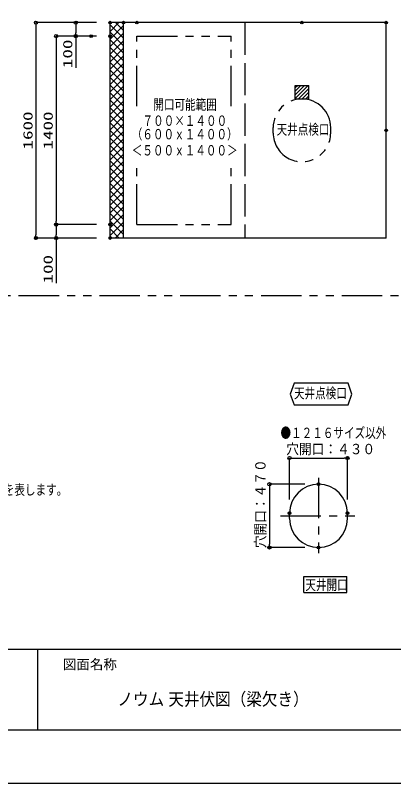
# Model space of a CAD drawing. Units: millimetres on the paper. Extents: x -305 to 305, y -152 to 152.
# Drawn here: x -205.1 to -134.9, y -148.5 to -5.8 of the extents above; entities that cross this region are included whole.
import ezdxf
from ezdxf.enums import TextEntityAlignment as Align

# ---------------------------------------------------------------- set-up
doc = ezdxf.new("R2010")
doc.units = ezdxf.units.MM
doc.header["$PDMODE"] = 32
doc.header["$PDSIZE"] = 0.5
for name, pattern in [('DASHED', [7.5, 6, -1.5]), ('USER1', [12, 7.5, -1.5, 1.5, -1.5]), ('USER2', [15, 7.5, -1.5, 1.5, -1.5, 1.5, -1.5])]:
    doc.linetypes.add(name, pattern=pattern)
for name, color, linetype, lineweight in [('0-0_VIEW0004', 7, 'Continuous', 25), ('0-1_0', 7, 'Continuous', 25), ('0-2_DEFPOINTS', 7, 'Continuous', 25), ('0-4_1図面枠', 7, 'Continuous', 15), ('0-5_図面枠', 3, 'Continuous', 25)]:
    doc.layers.add(name, color=color, linetype=linetype, lineweight=lineweight)
doc.styles.add('ＭＳ ゴシック', font='')
doc.styles.add('ＭＳ Ｐゴシック', font='')
doc.styles.get('ＭＳ ゴシック').set_extended_font_data('MS Gothic')
doc.styles.get('ＭＳ Ｐゴシック').set_extended_font_data('MS PGothic')

# ---------------------------------------------------------------- blocks, each defined once
blk = doc.blocks.new('_ORIGIN')
at = {"layer": '0-1_0'}
blk.add_line((0, 0), (-1, 0), dxfattribs=at)
blk.add_circle((0, 0), 0.5, dxfattribs=at)

msp = doc.modelspace()

# ---------------------------------------------------------------- linework, layer by layer
at = {"layer": '0-0_VIEW0004'}
for p, q in [((-190.071, -7.155), (-201.278, -7.155)), ((-201.278, -7.755), (-201.278, -46.555)), ((-190.071, -7.155), (-193.899, -7.155)), ((-193.899, -7.755), (-193.899, -9.055)), ((-187.531, -47.155), (-187.531, -7.155)), ((-136.281, -7.155), (-187.531, -7.155)), ((-185.031, -47.155), (-185.031, -7.155)), ((-136.281, -47.155), (-136.281, -7.155)), ((-190.071, -9.655), (-197.528, -9.655)), ((-197.528, -10.255), (-197.528, -44.055)), ((-190.071, -44.655), (-197.529, -44.655)), ((-197.529, -45.255), (-197.529, -46.555)), ((-190.071, -44.655), (-197.528, -44.655)), ((-190.071, -47.155), (-201.278, -47.155)), ((-136.281, -47.155), (-187.531, -47.155)), ((-151.564, -112.997), (-151.564, -109.997)), ((-151.564, -109.997), (-143.564, -109.997)), ((-143.564, -112.997), (-143.564, -109.997)), ((-151.564, -112.997), (-143.564, -112.997))]:
    msp.add_line(p, q, dxfattribs=at)
at = {"layer": '0-0_VIEW0004', "linetype": 'DASHED'}
msp.add_line((-162.531, -7.155), (-162.531, -47.155), dxfattribs=at)
at = {"layer": '0-0_VIEW0004', "linetype": 'USER2'}
for p, q in [((-182.531, -9.655), (-165.031, -9.655)), ((-182.531, -22.686), (-182.531, -9.655)), ((-165.031, -22.686), (-165.031, -9.655)), ((-157.244, -27.655), (-157.244, -26.655)), ((-146.569, -27.655), (-146.569, -26.655)), ((-182.531, -44.655), (-182.531, -33.851)), ((103.006, -57.875), (-263.655, -57.875))]:
    msp.add_line(p, q, dxfattribs=at)
at = {"layer": '0-0_VIEW0004', "color": 40}
for p, q in [((-150.656, -21.318), (-150.656, -18.818)), ((-153.156, -21.318), (-150.656, -21.318))]:
    msp.add_line(p, q, dxfattribs=at)
at = {"layer": '0-0_VIEW0004', "linetype": 'USER1'}
for p, q in [((-148.825, -91.718), (-148.825, -105.715)), ((-155.882, -98.766), (-142.085, -98.766))]:
    msp.add_line(p, q, dxfattribs=at)
at = {"layer": '0-0_VIEW0004', "color": 6}
for p, q in [((-154.2, -99.266), (-154.2, -98.266)), ((-143.45, -99.266), (-143.45, -98.266))]:
    msp.add_line(p, q, dxfattribs=at)
at = {"layer": '0-0_VIEW0004'}
for points in [[(-193.571, -9.655), (-193.899, -9.655), (-193.899, -15.54)], [(-190.071, -47.155), (-197.529, -47.155), (-197.529, -55.541)]]:
    msp.add_lwpolyline(points, dxfattribs=at)
at = {"layer": '0-0_VIEW0004', "color": 40}
msp.add_lwpolyline([(-153.156, -21.318), (-153.156, -18.818), (-150.656, -18.818)], dxfattribs=at)
at = {"layer": '0-0_VIEW0004', "linetype": 'USER2'}
msp.add_lwpolyline([(-182.531, -44.655), (-165.031, -44.655), (-165.031, -33.851)], dxfattribs=at)
at = {"layer": '0-0_VIEW0004'}
msp.add_lwpolyline([(-154.106, -76.136), (-153.378, -78.136), (-143.343, -78.136), (-142.615, -76.136), (-143.343, -74.136), (-153.378, -74.136)], close=True, dxfattribs=at)
at = {"layer": '0-0_VIEW0004', "linetype": 'USER2'}
for centre, start, end in [((-151.906, -26.655), 0.00002, 179.99996), ((-151.906, -27.655), 179.99996, 0)]:
    msp.add_arc(centre, 5.338, start, end, dxfattribs=at)
at = {"layer": '0-0_VIEW0004', "color": 6}
for centre, start, end in [((-148.825, -98.266), 0, 180), ((-148.825, -99.266), 180, 0)]:
    msp.add_arc(centre, 5.375, start, end, dxfattribs=at)
at = {"layer": '0-1_0'}
for p, q in [((-187.531, -8.804), (-185.883, -7.155)), ((-187.531, -7.4), (-187.286, -7.155)), ((-185.031, -10.047), (-187.531, -7.547)), ((-187.531, -10.207), (-185.031, -7.707)), ((-185.031, -8.644), (-186.52, -7.155)), ((-185.031, -7.241), (-185.117, -7.155)), ((-185.031, -11.45), (-187.531, -8.95)), ((-187.531, -11.61), (-185.031, -9.11)), ((-185.031, -12.853), (-187.531, -10.353)), ((-187.531, -13.013), (-185.031, -10.513)), ((-185.031, -14.257), (-187.531, -11.757)), ((-187.531, -14.416), (-185.031, -11.916)), ((-185.031, -15.66), (-187.531, -13.16)), ((-187.531, -15.819), (-185.031, -13.319)), ((-185.031, -17.063), (-187.531, -14.563)), ((-187.531, -17.223), (-185.031, -14.723)), ((-185.031, -18.466), (-187.531, -15.966)), ((-187.531, -18.626), (-185.031, -16.126)), ((-185.031, -19.869), (-187.531, -17.369)), ((-187.531, -20.029), (-185.031, -17.529)), ((-185.031, -21.272), (-187.531, -18.772)), ((-187.531, -21.432), (-185.031, -18.932)), ((-185.031, -22.676), (-187.531, -20.176)), ((-187.531, -22.835), (-185.031, -20.335)), ((-185.031, -24.079), (-187.531, -21.579)), ((-187.531, -24.238), (-185.031, -21.738)), ((-185.031, -25.482), (-187.531, -22.982)), ((-187.531, -25.642), (-185.031, -23.142)), ((-185.031, -26.885), (-187.531, -24.385)), ((-187.531, -27.045), (-185.031, -24.545)), ((-185.031, -28.288), (-187.531, -25.788)), ((-187.531, -28.448), (-185.031, -25.948)), ((-185.031, -29.691), (-187.531, -27.191)), ((-187.531, -29.851), (-185.031, -27.351)), ((-185.031, -31.095), (-187.531, -28.595)), ((-187.531, -31.254), (-185.031, -28.754)), ((-185.031, -32.498), (-187.531, -29.998)), ((-187.531, -32.657), (-185.031, -30.157)), ((-185.031, -33.901), (-187.531, -31.401)), ((-187.531, -34.061), (-185.031, -31.561)), ((-185.031, -35.304), (-187.531, -32.804)), ((-187.531, -35.464), (-185.031, -32.964)), ((-185.031, -36.707), (-187.531, -34.207)), ((-187.531, -36.867), (-185.031, -34.367)), ((-185.031, -38.11), (-187.531, -35.61)), ((-187.531, -38.27), (-185.031, -35.77)), ((-185.031, -39.514), (-187.531, -37.014)), ((-187.531, -39.673), (-185.031, -37.173)), ((-185.031, -40.917), (-187.531, -38.417)), ((-187.531, -41.076), (-185.031, -38.576)), ((-185.031, -42.32), (-187.531, -39.82)), ((-187.531, -42.48), (-185.031, -39.98)), ((-185.031, -43.723), (-187.531, -41.223)), ((-187.531, -43.883), (-185.031, -41.383)), ((-185.031, -45.126), (-187.531, -42.626)), ((-187.531, -45.286), (-185.031, -42.786)), ((-185.031, -46.529), (-187.531, -44.029)), ((-187.531, -46.689), (-185.031, -44.189)), ((-185.809, -47.155), (-187.531, -45.432)), ((-186.594, -47.155), (-185.031, -45.592)), ((-187.212, -47.155), (-187.531, -46.836)), ((-185.191, -47.155), (-185.031, -46.995)), ((-154.2, -95.726), (-154.2, -88.016)), ((-153.6, -88.016), (-144.05, -88.016)), ((-143.45, -95.726), (-143.45, -88.016)), ((-151.365, -92.891), (-157.948, -92.891)), ((-157.948, -93.491), (-157.948, -104.041)), ((-151.365, -104.641), (-157.948, -104.641)), ((-201.017, -123.498), (-201.017, -138.498)), ((-201.017, -123.498), (-201.017, -138.498))]:
    msp.add_line(p, q, dxfattribs=at)
at = {"layer": '0-1_0', "color": 40}
for p, q in [((-153.156, -21.239), (-150.735, -18.818)), ((-153.156, -20.565), (-151.408, -18.818)), ((-153.156, -19.892), (-152.082, -18.818)), ((-153.156, -19.218), (-152.755, -18.818)), ((-152.561, -21.318), (-150.656, -19.412)), ((-151.888, -21.318), (-150.656, -20.086)), ((-151.214, -21.318), (-150.656, -20.759))]:
    msp.add_line(p, q, dxfattribs=at)
at = {"layer": '0-2_DEFPOINTS'}
msp.add_line((118.983, -148.498), (-301.017, -148.498), dxfattribs=at)
for p in [(-187.531, -7.155), (-187.531, -7.155), (-185.031, -7.155), (-185.031, -7.155), (-182.531, -7.155), (-151.906, -7.155), (-136.281, -7.155), (-136.281, -7.155), (-193.899, -9.655), (-191.031, -9.655), (-187.531, -9.655), (-136.281, -27.155), (-197.528, -44.655), (-187.531, -44.655), (-201.278, -47.155), (-197.529, -47.155), (-187.531, -47.155), (-187.531, -47.155), (-143.45, -88.016), (-148.825, -92.891), (-154.2, -98.266), (-143.45, -98.266), (-157.95, -104.641), (-148.825, -104.641)]:
    msp.add_point(p, dxfattribs=at)
at = {"layer": '0-5_図面枠'}
msp.add_line((-291.017, -123.498), (108.983, -123.498), dxfattribs=at)
msp.add_lwpolyline([(-291.017, -138.498), (108.983, -138.498), (108.983, 138.502), (-291.017, 138.502)], close=True, dxfattribs=at)

# ---------------------------------------------------------------- block references
at = {"layer": '0-0_VIEW0004', "xscale": 0.6, "yscale": 0.6}
for p, rotation in [((-201.278, -7.155), 90), ((-193.899, -7.155), 90), ((-197.528, -9.655), 90), ((-193.899, -9.655), 270), ((-197.528, -44.655), 270), ((-197.529, -44.655), 90), ((-201.278, -47.155), 270), ((-197.529, -47.155), 270)]:
    msp.add_blockref('_ORIGIN', p, dxfattribs=dict(at, rotation=rotation))
at = {"layer": '0-1_0', "xscale": 0.6, "yscale": 0.6}
for p, rotation in [((-154.2, -88.016), 180), ((-157.948, -92.891), 90), ((-157.948, -104.641), 270)]:
    msp.add_blockref('_ORIGIN', p, dxfattribs=dict(at, rotation=rotation))
msp.add_blockref('_ORIGIN', (-143.45, -88.016), dxfattribs=at)

# ---------------------------------------------------------------- texts
at = {"layer": '0-0_VIEW0004', "style": 'ＭＳ ゴシック', "width": 1.5}
for s, p in [('100', (-194.016, -15.597)), ('1600', (-201.395, -30.711)), ('1400', (-197.645, -30.711)), ('100', (-197.646, -55.598))]:
    msp.add_text(s, height=1.73, rotation=90, dxfattribs=at).set_placement(p, align=Align.BOTTOM_LEFT)
at = {"layer": '0-0_VIEW0004', "style": 'ＭＳ ゴシック', "width": 0.75}
for s, p in [('開口可能範囲', (-179.496, -23.901)), ('７００×１４００', (-181.496, -26.899)), ('（６００ｘ１４００）', (-183.496, -29.4)), ('天井点検口', (-156.621, -28.525)), ('＜５００ｘ１４００＞', (-183.496, -32.4)), ('天井点検口', (-153.391, -77.506)), ('●１２１６サイズ以外', (-155.891, -84.883)), ('※\u3000\u3000\u3000\u3000\u3000\u3000\u3000はジョイントボックス取付け板を表します。', (-250.497, -95.448)), ('天井開口', (-151.278, -113.116))]:
    msp.add_text(s, height=1.921, dxfattribs=at).set_placement(p, align=Align.BOTTOM_LEFT)
at = {"layer": '0-1_0', "style": 'ＭＳ ゴシック', "width": 0.9}
msp.add_text('穴開口：４３０', height=1.921, dxfattribs=at).set_placement((-154.824, -87.886), align=Align.BOTTOM_LEFT)
msp.add_text('穴開口：４７０', height=1.921, rotation=90, dxfattribs=at).set_placement((-158.078, -104.765), align=Align.BOTTOM_LEFT)
at = {"layer": '0-4_1図面枠', "style": 'ＭＳ Ｐゴシック'}
msp.add_text('図面名称', height=1.833, dxfattribs=at).set_placement((-196.268, -127.809), align=Align.BOTTOM_LEFT)
at = {"layer": '0-4_1図面枠', "style": 'ＭＳ Ｐゴシック', "width": 0.9}
msp.add_text('ノウム 天井伏図（梁欠き）', height=2.358, dxfattribs=at).set_placement((-186.165, -134.691), align=Align.BOTTOM_LEFT)

doc.saveas('drawing.dxf')
